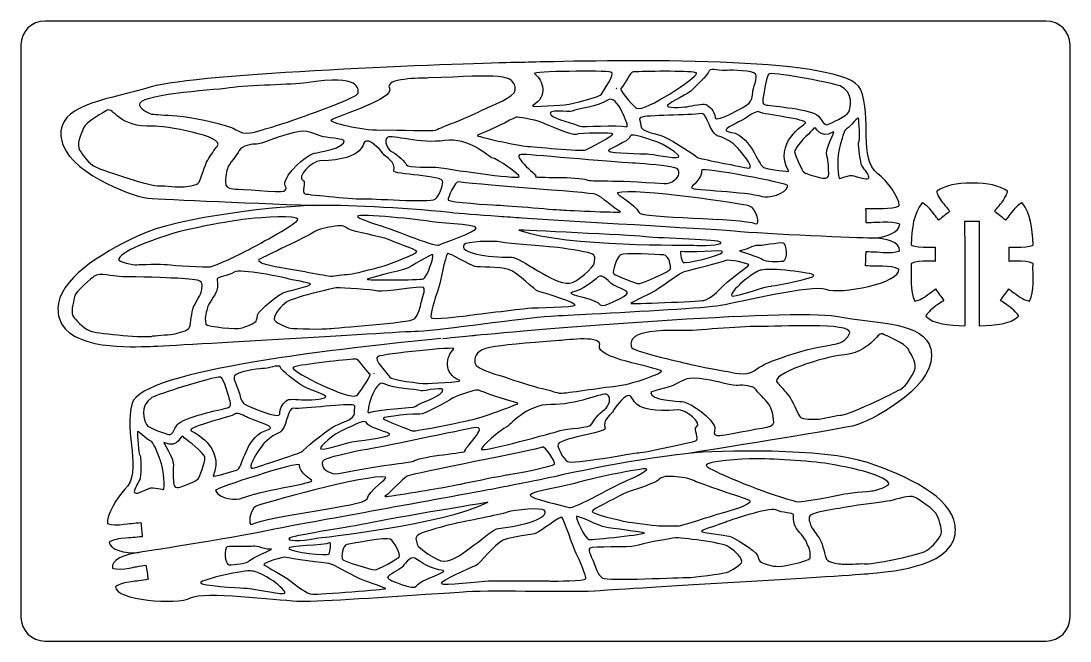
# Model space of a CAD drawing. Extents: x 139 to 359, y 134 to 404.
# Drawn here: x 138.6 to 358.6, y 133.9 to 263.9 of the extents above; entities that cross this region are included whole.
import ezdxf

# ---------------------------------------------------------------- set-up
doc = ezdxf.new("R2010")
doc.units = 0
doc.header["$MEASUREMENT"] = 0
doc.layers.add('DEFAULT', color=7, linetype='CONTINUOUS')

msp = doc.modelspace()

# ---------------------------------------------------------------- linework, layer by layer
at = {"layer": 'DEFAULT', "color": 1}
for points, knots in [([(358.6, 138.87), (358.6, 136.11), (356.36, 133.87), (353.6, 133.87), (283.6, 133.87), (213.6, 133.87), (143.6, 133.87), (140.84, 133.87), (138.6, 136.11), (138.6, 138.87), (138.6, 178.87), (138.6, 218.87), (138.6, 258.87), (138.6, 261.63), (140.84, 263.87), (143.6, 263.87), (213.6, 263.87), (283.6, 263.87), (353.6, 263.87), (356.36, 263.87), (358.6, 261.63), (358.6, 258.87), (358.6, 218.87), (358.6, 178.87), (358.6, 138.87)], [0, 0, 0, 0, 1, 1, 1, 596.276, 596.276, 596.276, 597.276, 597.276, 597.276, 937.434, 937.434, 937.434, 938.434, 938.434, 938.434, 1533.71, 1533.71, 1533.71, 1534.71, 1534.71, 1534.71, 1874.868, 1874.868, 1874.868, 1874.868]), ([(317.04, 218.33), (320.09, 218.4), (322.91, 219.72), (322.88, 221.25), (322.88, 221.31), (321.75, 221.73), (320.37, 221.7), (318.99, 221.67), (318.21, 221.61), (317.87, 221.6), (317.21, 221.59), (316.54, 221.57), (315.87, 221.56), (315.85, 222.55), (315.83, 223.55), (315.81, 224.55), (316.47, 224.57), (317.14, 224.58), (317.81, 224.59), (318.14, 224.6), (318.92, 224.57), (320.31, 224.6), (321.69, 224.63), (322.8, 225.1), (322.8, 225.16), (322.76, 226.92), (320.27, 230.32), (318.3, 231.86), (314.14, 235.1), (317.2, 243.48), (314.63, 249.61), (311.83, 256.29), (268.1, 255.73), (248.41, 255.3), (245.88, 255.24), (243.75, 255.19), (242.18, 255.15), (241.91, 255.15), (241.64, 255.14), (241.36, 255.14), (230.92, 254.94), (175.19, 252.88), (165.93, 250.05), (157.32, 247.42), (147.63, 246.67), (146.99, 240.84), (146.98, 240.5), (146.96, 239.78), (147.01, 239.4), (147.88, 232.24), (161.87, 227.22), (164.75, 226.8), (166.44, 226.56), (185.09, 225.76), (200.06, 225.2)], [0, 0, 0, 0, 1, 1, 1, 2, 2, 2, 3, 3, 3, 8.661336, 8.661336, 8.661336, 17.15133, 17.15133, 17.15133, 22.810667, 22.810667, 22.810667, 23.810667, 23.810667, 23.810667, 24.810667, 24.810667, 24.810667, 25.810667, 25.810667, 25.810667, 26.810667, 26.810667, 26.810667, 27.810667, 27.810667, 27.810667, 28.810667, 28.810667, 28.810667, 31.132164, 31.132164, 31.132164, 32.132164, 32.132164, 32.132164, 33.132164, 33.132164, 33.132164, 34.132164, 34.132164, 34.132164, 35.132164, 35.132164, 35.132164, 36.132164, 36.132164, 36.132164, 36.132164]), ([(245.87, 246.07), (249.21, 248.16), (248.15, 251.34), (246.31, 252.83), (245.63, 253.37), (261.04, 253.47), (262.29, 253.17), (263.54, 252.87), (260.46, 249.02), (260.36, 248.53), (260.26, 248.04), (253.78, 246.34), (253.08, 246.33), (252.39, 246.31), (245.29, 245.72), (245.87, 246.07)], [1, 1, 1, 1, 2, 2, 2, 3, 3, 3, 4, 4, 4, 5, 5, 5, 6, 6, 6, 6]), ([(264.37, 249.62), (264.38, 249.64), (264.39, 249.67), (264.41, 249.71), (265.48, 250.89), (266.3, 253.13), (267, 253.2), (267.61, 253.26), (277.1, 253.48), (279.66, 253.12), (280.05, 253.07), (280.28, 253), (280.28, 252.91), (280.29, 252.01), (269.61, 244.79), (267.71, 245.57), (267.26, 245.76), (264.56, 248.86), (264.38, 249.57), (264.38, 249.58), (264.37, 249.59), (264.37, 249.6), (264.37, 249.61), (264.37, 249.61), (264.37, 249.62)], [0.041012, 0.041012, 0.041012, 0.041012, 1.041012, 1.041012, 1.041012, 2.041012, 2.041012, 2.041012, 3.041012, 3.041012, 3.041012, 4.05121, 4.05121, 4.05121, 5.05121, 5.05121, 5.05121, 6.05121, 6.05121, 6.05121, 7.05121, 7.05121, 7.05121, 7.092222, 7.092222, 7.092222, 7.092222]), ([(282.94, 253.45), (283.13, 254.05), (285.56, 253.35), (286.67, 253.52), (287.69, 253.68), (292.12, 253.43), (292.66, 252.75), (293.13, 252.16), (292.08, 249.59), (292.06, 248.92), (292.04, 248.16), (291.73, 247), (291.31, 246.64), (290.37, 245.82), (284.34, 242.54), (284.19, 243.59), (283.98, 245.13), (283.09, 245.91), (282.26, 246.35), (281.7, 246.63), (279.39, 246.07), (278.28, 245.9), (277.26, 245.74), (273.64, 245.56), (274.21, 246.21), (274.78, 246.87), (278.85, 248.71), (279.46, 249.51), (279.96, 250.16), (282.61, 252.37), (282.94, 253.45)], [1, 1, 1, 1, 2, 2, 2, 3, 3, 3, 4, 4, 4, 5, 5, 5, 6, 6, 6, 7, 7, 7, 8, 8, 8, 9, 9, 9, 10, 10, 10, 11, 11, 11, 11]), ([(294.19, 247.54), (294.32, 248.09), (294.92, 252.69), (295.56, 252.8), (297.42, 253.12), (309.34, 250.73), (310.37, 250.25), (313.38, 248.85), (312.51, 245.68), (312.18, 244.81), (311.86, 243.93), (308.19, 242.34), (307.83, 242.15), (306.98, 241.71), (306.26, 243.81), (305.52, 244.23), (303.13, 245.56), (295.28, 246.14), (294.76, 246.26), (294.18, 246.39), (294.06, 247), (294.19, 247.54)], [1, 1, 1, 1, 2, 2, 2, 3, 3, 3, 4, 4, 4, 5, 5, 5, 6, 6, 6, 7, 7, 7, 8, 8, 8, 8]), ([(182.3, 249.84), (186.38, 250.42), (195.59, 250.5), (198.42, 250.93), (210.09, 252.7), (209.28, 249.62), (209.3, 248.76), (209.32, 247.9), (199.81, 244.57), (197.61, 243.77), (195.42, 242.97), (190.93, 241.48), (189.78, 241.23), (189.26, 241.12), (186.14, 239.68), (184.32, 240.74), (182.55, 241.75), (181.24, 242.02), (180.67, 242.19), (180.02, 242.4), (174.67, 243.7), (171.29, 243.96), (168.76, 244.16), (166.56, 244.31), (166.28, 244.32), (165.61, 244.36), (163.86, 245.14), (163.48, 246.21), (162.7, 248.46), (178.21, 249.27), (182.3, 249.84)], [1, 1, 1, 1, 2, 2, 2, 3, 3, 3, 4, 4, 4, 5, 5, 5, 6, 6, 6, 7, 7, 7, 8, 8, 8, 9, 9, 9, 10, 10, 10, 11, 11, 11, 11]), ([(215.86, 249.81), (214.85, 251.93), (222.34, 251.85), (224.13, 251.92), (239, 252.52), (242.18, 252.94), (242.26, 249.4), (242.3, 247.96), (236.92, 245.98), (235.92, 245.48), (234.91, 244.97), (230.47, 242.89), (229.28, 242.51), (228.08, 242.13), (226.31, 241.28), (225.5, 241), (224.68, 240.71), (218.13, 241.09), (213.97, 241.01), (209.82, 240.94), (203.14, 242.67), (203.62, 243.04), (205.08, 244.15), (217.03, 247.37), (215.86, 249.81)], [1, 1, 1, 1, 2, 2, 2, 3, 3, 3, 4, 4, 4, 5, 5, 5, 6, 6, 6, 7, 7, 7, 8, 8, 8, 9, 9, 9, 9]), ([(263.53, 249.73), (263.5, 249.7), (263.49, 249.67), (263.48, 249.64), (263.48, 249.69), (263.49, 249.72), (263.53, 249.73)], [1, 1, 1, 1, 2, 2, 2, 3, 3, 3, 3]), ([(265.68, 241.68), (263.65, 242.17), (256.23, 241.56), (255.79, 241.81), (254.58, 242.48), (250.65, 243.18), (249.79, 244.16), (248.57, 245.53), (253.64, 244.68), (254.18, 244.94), (255.38, 245.51), (259.64, 245.92), (261.72, 247.33), (263.58, 248.59), (266.28, 241.54), (265.68, 241.68)], [1, 1, 1, 1, 2, 2, 2, 3, 3, 3, 4, 4, 4, 5, 5, 5, 6, 6, 6, 6]), ([(151.67, 241.34), (152.14, 242.64), (156.15, 244.91), (156.68, 245.18), (157.94, 245.84), (159.14, 241.45), (166.27, 241.82), (168.29, 241.92), (181.76, 239.77), (179.73, 237.57), (179.27, 237.07), (178.38, 235.7), (177.76, 234.71), (177.13, 233.72), (176.36, 230.82), (175.95, 230.05), (175.53, 229.28), (173.16, 229.17), (172.45, 229.08), (171.73, 228.99), (168.78, 229.36), (167.63, 229.34), (166.14, 229.02), (155.87, 232.53), (154.34, 233.21), (152.81, 233.9), (151.64, 235.67), (150.9, 236.8), (150.16, 237.93), (151.19, 240.03), (151.67, 241.34)], [1, 1, 1, 1, 2, 2, 2, 3, 3, 3, 4, 4, 4, 5, 5, 5, 6, 6, 6, 7, 7, 7, 8, 8, 8, 9, 9, 9, 10, 10, 10, 11, 11, 11, 11]), ([(268.54, 243.63), (269.73, 244.21), (278.81, 244.02), (281.28, 244.5), (282.23, 244.69), (282.87, 241.6), (283.99, 240.32), (284.92, 239.24), (284.79, 240.32), (288.01, 238.11), (288.45, 237.82), (293.36, 232.49), (290.82, 233.06), (288.43, 233.6), (280.83, 234.98), (280.49, 235.26), (279.93, 235.71), (275.67, 238.62), (273.35, 239.67), (272.09, 240.24), (268.62, 240.59), (268.6, 241.89), (268.58, 242.87), (268, 243.38), (268.54, 243.63)], [1, 1, 1, 1, 2, 2, 2, 3, 3, 3, 4, 4, 4, 5, 5, 5, 6, 6, 6, 7, 7, 7, 8, 8, 8, 9, 9, 9, 9]), ([(293.46, 244.78), (294.14, 244.23), (303.74, 243.33), (303.1, 242.45), (302.87, 242.15), (296.3, 238.35), (299.61, 232.37), (299.75, 232.14), (295.54, 232.87), (294.58, 233.06), (293.19, 233.33), (292.35, 238.35), (288.64, 240.24), (288.05, 240.54), (286.25, 240.57), (286.47, 241.12), (286.69, 241.67), (289.82, 242.92), (290.97, 243.75), (291.41, 244.07), (292.94, 245.19), (293.46, 244.78)], [1, 1, 1, 1, 2, 2, 2, 3, 3, 3, 4, 4, 4, 5, 5, 5, 6, 6, 6, 7, 7, 7, 8, 8, 8, 8]), ([(242.74, 243.7), (243.52, 243.67), (247.37, 242.88), (248.01, 242.52), (248.68, 242.16), (254.32, 239.81), (255, 240.09), (255.67, 240.38), (262.75, 240.51), (262.73, 240.14), (262.7, 239.77), (257.65, 237.14), (257.03, 236.83), (256.4, 236.52), (245.29, 237.56), (244.87, 237.58), (242.89, 237.67), (233.92, 239.73), (234.32, 239.9), (241.9, 243.17), (241.96, 243.75), (242.74, 243.7)], [1, 1, 1, 1, 2, 2, 2, 3, 3, 3, 4, 4, 4, 5, 5, 5, 6, 6, 6, 7, 7, 7, 8, 8, 8, 8]), ([(307.6, 235.59), (307.93, 234.63), (307.98, 232.53), (308, 231.68), (308.02, 230.81), (306.99, 230.78), (305.99, 231.08), (304.92, 231.4), (302.91, 231.84), (302.6, 232.39), (302.08, 233.34), (300.61, 236.28), (300.86, 236.71), (302.26, 239.11), (304.31, 240.53), (304.86, 241.37), (305.36, 242.14), (305.91, 238.77), (309, 240.65), (309.44, 240.91), (307.16, 236.92), (307.6, 235.59)], [1, 1, 1, 1, 2, 2, 2, 3, 3, 3, 4, 4, 4, 5, 5, 5, 6, 6, 6, 7, 7, 7, 8, 8, 8, 8]), ([(314.27, 243.51), (314.3, 242.85), (314.7, 238.95), (314.27, 238.33), (314.18, 237.58), (314.61, 234.1), (314.97, 233.54), (316.17, 231.65), (318.18, 229.7), (313.29, 231.44), (312.31, 231.78), (310.28, 230.6), (310.16, 230.94), (309.73, 232.13), (309.92, 236.14), (310.12, 236.59), (310.19, 237.04), (310.31, 237.5), (310.42, 237.86), (310.73, 238.93), (311.17, 240.95), (311.73, 241.25), (312.68, 241.78), (314.25, 244.01), (314.27, 243.51)], [1, 1, 1, 1, 2, 2, 2, 3, 3, 3, 4, 4, 4, 5, 5, 5, 6.014142, 6.014142, 6.014142, 7.014142, 7.014142, 7.014142, 8.014142, 8.014142, 8.014142, 9.014142, 9.014142, 9.014142, 9.014142]), ([(193.69, 228.17), (193.16, 227.9), (184.11, 228.73), (183.54, 228.64), (182.97, 228.56), (181.61, 228.88), (181.55, 229.46), (181.36, 231.29), (181.75, 232.48), (181.99, 233.17), (182.22, 233.85), (183.84, 235.73), (184.37, 236.71), (184.9, 237.7), (187.08, 238.14), (188, 238.06), (188.76, 237.99), (192.43, 239.57), (194.61, 240.15), (198.81, 241.26), (198.61, 240.72), (201.58, 239.7), (202.38, 239.43), (206.34, 239.13), (206.4, 238.78), (206.67, 237.24), (200.89, 236.27), (200.13, 236.18), (199.39, 236.07), (195.37, 233.53), (194.04, 230.38), (193.58, 229.3), (194.86, 228.76), (193.69, 228.17)], [1, 1, 1, 1, 2, 2, 2, 3, 3, 3, 4, 4, 4, 5, 5, 5, 6, 6, 6, 7, 7, 7, 8, 8, 8, 9, 9, 9, 10, 10, 10, 11, 11, 11, 12, 12, 12, 12]), ([(243.1, 231.21), (242.63, 230.64), (227.55, 232.91), (226.21, 233.17), (224.86, 233.44), (219.7, 232.92), (219.42, 233.74), (219.25, 234.29), (217.7, 235.74), (216.42, 236.42), (215.41, 236.95), (214.61, 238.82), (215.51, 239.51), (216.28, 240.08), (222.39, 238.04), (227.49, 238.81), (232.52, 239.57), (236.85, 235.27), (237.34, 235.21), (238.37, 235.08), (243.38, 231.55), (243.1, 231.21)], [1, 1, 1, 1, 2, 2, 2, 3, 3, 3, 4, 4, 4, 5, 5, 5, 6, 6, 6, 7, 7, 7, 8, 8, 8, 8]), ([(271.77, 238.61), (272.77, 238.36), (277.29, 235.73), (276.48, 235.34), (275.67, 234.96), (270.91, 236), (269.9, 236.02), (269.15, 236.04), (262.32, 236.09), (261.79, 236.6), (261.4, 236.98), (266.09, 238.48), (266.42, 239.76), (266.61, 240.5), (270.67, 238.88), (271.77, 238.61)], [1, 1, 1, 1, 2, 2, 2, 3, 3, 3, 4, 4, 4, 5, 5, 5, 6, 6, 6, 6]), ([(225.43, 226.53), (224.45, 225.71), (211.62, 226.74), (210.4, 226.59), (209.19, 226.44), (199.09, 227.44), (198.21, 227.64), (197.31, 227.83), (198.46, 230.2), (197.79, 230.45), (196.11, 231.06), (199.76, 234.53), (201.29, 234.56), (211.48, 234.78), (209.75, 238.54), (211.04, 238.71), (212.33, 238.87), (214.44, 236.24), (214.67, 235.87), (214.89, 235.5), (217.32, 234.31), (216.78, 232.46), (216.54, 231.62), (227.29, 231.64), (227.08, 230.1), (226.96, 229.22), (226.41, 227.34), (225.43, 226.53)], [1, 1, 1, 1, 2, 2, 2, 3, 3, 3, 4, 4, 4, 5, 5, 5, 6, 6, 6, 7, 7, 7, 8, 8, 8, 9, 9, 9, 10, 10, 10, 10]), ([(267.43, 234.04), (269.55, 234), (274.16, 233.43), (275.46, 233.16), (276.77, 232.89), (276.58, 232.41), (276.56, 231.75), (276.54, 231.09), (275.05, 229.66), (273.47, 229.78), (262.49, 230.64), (258.22, 230.15), (257.26, 230.55), (255.43, 231.31), (246.24, 230.95), (246.53, 231.21), (247.06, 231.67), (240.43, 236.17), (244.09, 235.91), (245.89, 235.79), (265.31, 234.09), (267.43, 234.04)], [1, 1, 1, 1, 2, 2, 2, 3, 3, 3, 4, 4, 4, 5, 5, 5, 6, 6, 6, 7, 7, 7, 8, 8, 8, 8]), ([(294.02, 227.09), (290.71, 228.14), (279.55, 228.36), (279.2, 228.9), (279.03, 229.17), (281.68, 230.96), (281.32, 232.56), (281.15, 233.34), (299.57, 229.86), (299.44, 229.34), (298.94, 227.43), (295.28, 226.69), (294.02, 227.09)], [1, 1, 1, 1, 2, 2, 2, 3, 3, 3, 4, 4, 4, 5, 5, 5, 5]), ([(251.97, 224.25), (250.25, 224.32), (239.35, 225.31), (238.28, 225.29), (237.19, 225.26), (228.42, 225.91), (228.2, 226.33), (227.98, 226.75), (229.78, 230.4), (230.34, 230.18), (231.44, 229.72), (258.09, 227.96), (259.23, 227.5), (260.37, 227.04), (263.02, 224.54), (264.34, 223.88), (264.88, 223.6), (253.7, 224.18), (251.97, 224.25)], [1, 1, 1, 1, 2, 2, 2, 3, 3, 3, 4, 4, 4, 5, 5, 5, 6, 6, 6, 7, 7, 7, 7]), ([(292.67, 221.37), (289.62, 222.68), (268.7, 222.38), (268.14, 223.77), (267.46, 225.47), (263.14, 227.64), (263.73, 227.84), (267.19, 229.03), (290.69, 225.33), (291.4, 225.08), (292.89, 224.56), (293.7, 220.93), (292.67, 221.37)], [1, 1, 1, 1, 2, 2, 2, 3, 3, 3, 4, 4, 4, 5, 5, 5, 5]), ([(330.29, 216.48), (330.29, 216.48), (329.17, 216.43), (327.79, 216.43), (326.41, 216.43), (325.29, 216.87), (325.29, 216.93), (325.44, 220.59), (325.76, 223.34), (327.58, 225.74), (327.62, 225.77), (328.67, 225.18), (329.53, 224.1), (330.39, 223.01), (331.05, 222.11), (331.05, 222.11), (331.83, 222.73), (332.61, 223.35), (333.39, 223.97), (333.39, 223.97), (332.66, 224.82), (331.8, 225.9), (330.94, 226.98), (330.6, 228.13), (330.64, 228.17), (332.54, 229.44), (334.65, 229.89), (338.07, 229.89), (341.49, 229.89), (343.6, 229.44), (345.5, 228.17), (345.54, 228.14), (345.2, 226.98), (344.34, 225.9), (343.48, 224.82), (342.74, 223.97), (342.74, 223.97), (343.52, 223.35), (344.31, 222.73), (345.09, 222.11), (345.09, 222.11), (345.75, 223.01), (346.61, 224.1), (347.47, 225.18), (348.51, 225.77), (348.56, 225.74), (350.38, 223.34), (350.7, 220.59), (350.85, 216.93), (350.85, 216.88), (349.73, 216.43), (348.35, 216.43), (346.97, 216.43), (345.85, 216.48), (345.85, 216.48), (345.85, 215.48), (345.85, 214.48), (345.85, 213.48), (345.85, 213.48), (346.97, 213.53), (348.35, 213.53), (349.73, 213.53), (350.85, 213.08), (350.85, 213.03), (350.73, 210.12), (351.2, 207.32), (350.09, 205.15), (350.06, 205.11), (348.89, 205.39), (347.77, 206.2), (346.64, 207.01), (345.76, 207.7), (345.76, 207.7), (345.18, 206.89), (344.6, 206.08), (344.01, 205.27), (344.01, 205.27), (344.95, 204.65), (346.07, 203.84), (347.19, 203.04), (347.84, 202.03), (347.81, 201.98), (346.07, 200.22), (343.12, 200.2), (339.57, 199.94), (339.51, 199.94), (339.52, 215), (339.52, 216.39), (339.52, 217.77), (339.57, 218.55), (339.57, 218.89), (339.57, 219.89), (339.57, 220.89), (339.57, 221.89), (338.57, 221.89), (337.57, 221.89), (336.57, 221.89), (336.57, 220.89), (336.57, 219.89), (336.57, 218.89), (336.57, 218.55), (336.62, 217.77), (336.62, 216.39), (336.62, 215), (336.63, 199.94), (336.57, 199.94), (333.02, 200.2), (330.08, 200.22), (328.34, 201.98), (328.31, 202.02), (328.96, 203.03), (330.08, 203.84), (331.2, 204.65), (332.14, 205.27), (332.14, 205.27), (331.55, 206.08), (330.97, 206.89), (330.38, 207.7), (330.38, 207.7), (329.51, 207.01), (328.38, 206.2), (327.26, 205.39), (326.09, 205.1), (326.06, 205.15), (324.95, 207.32), (325.41, 210.12), (325.29, 213.03), (325.29, 213.08), (326.41, 213.53), (327.79, 213.53), (329.17, 213.53), (330.29, 213.48), (330.29, 213.48), (330.29, 214.48), (330.29, 215.48), (330.29, 216.48)], [8.5, 8.5, 8.5, 8.5, 9.5, 9.5, 9.5, 10.5, 10.5, 10.5, 11.5, 11.5, 11.5, 12.5, 12.5, 12.5, 13.5, 13.5, 13.5, 21.998852, 21.998852, 21.998852, 22.998852, 22.998852, 22.998852, 23.998852, 23.998852, 23.998852, 24.998852, 24.998852, 24.998852, 25.998852, 25.998852, 25.998852, 26.998852, 26.998852, 26.998852, 27.998852, 27.998852, 27.998852, 36.495356, 36.495356, 36.495356, 37.495356, 37.495356, 37.495356, 38.495356, 38.495356, 38.495356, 39.495356, 39.495356, 39.495356, 40.495356, 40.495356, 40.495356, 41.495356, 41.495356, 41.495356, 49.995356, 49.995356, 49.995356, 50.995356, 50.995356, 50.995356, 51.995356, 51.995356, 51.995356, 52.995356, 52.995356, 52.995356, 53.995356, 53.995356, 53.995356, 54.995356, 54.995356, 54.995356, 63.483583, 63.483583, 63.483583, 64.483583, 64.483583, 64.483583, 65.483583, 65.483583, 65.483583, 66.483583, 66.483583, 66.483583, 67.483583, 67.483583, 67.483583, 68.483583, 68.483583, 68.483583, 76.983583, 76.983583, 76.983583, 85.483583, 85.483583, 85.483583, 93.983583, 93.983583, 93.983583, 94.983583, 94.983583, 94.983583, 95.983583, 95.983583, 95.983583, 96.983583, 96.983583, 96.983583, 97.983583, 97.983583, 97.983583, 98.983583, 98.983583, 98.983583, 107.478242, 107.478242, 107.478242, 108.478242, 108.478242, 108.478242, 109.478242, 109.478242, 109.478242, 110.478242, 110.478242, 110.478242, 111.478242, 111.478242, 111.478242, 112.478242, 112.478242, 112.478242, 120.978242, 120.978242, 120.978242, 120.978242]), ([(315.83, 215.53), (315.79, 214.53), (315.75, 213.53), (315.72, 212.53), (316.39, 212.51), (317.05, 212.49), (317.72, 212.47), (318.06, 212.45), (318.84, 212.47), (320.22, 212.42), (321.6, 212.38), (322.7, 211.89), (322.7, 211.83), (323.13, 208.97), (310.39, 206.47), (307.36, 207.61), (304.39, 208.74), (289.77, 205.05), (285.29, 204.27), (282.03, 203.71), (268.2, 202.98), (258.37, 202.46), (254.66, 202.27), (251.52, 202.11), (249.74, 202), (243.25, 201.6), (227.41, 199.1), (221.86, 198.87), (216.32, 198.64), (168.27, 195.66), (165.36, 195.64), (162.45, 195.61), (148.53, 194.66), (146.59, 201.61), (146.44, 202.15), (146.36, 203.02), (146.34, 203.54), (146.46, 209.68), (155.12, 214.99), (163.04, 218.79), (171.79, 222.98), (194, 225.13), (200.06, 225.2), (206.11, 225.28), (218.19, 224.82), (228.58, 223.7), (230.76, 223.47), (234.37, 223.19), (238.77, 222.88), (240.33, 222.77), (242, 222.66), (243.74, 222.55), (260.28, 221.47), (283.55, 220.21), (289.5, 219.69), (297.88, 218.96), (317.04, 218.33), (317.04, 218.33), (320, 218.4), (323.03, 217.45), (322.84, 215.74), (322.84, 215.68), (321.71, 215.27), (320.32, 215.33), (318.94, 215.37), (318.17, 215.45), (317.83, 215.46), (317.16, 215.48), (316.49, 215.51), (315.83, 215.53)], [5.689767, 5.689767, 5.689767, 5.689767, 14.190991, 14.190991, 14.190991, 19.859416, 19.859416, 19.859416, 20.859416, 20.859416, 20.859416, 21.859416, 21.859416, 21.859416, 22.859416, 22.859416, 22.859416, 23.859416, 23.859416, 23.859416, 24.859416, 24.859416, 24.859416, 25.859416, 25.859416, 25.859416, 26.859416, 26.859416, 26.859416, 27.859416, 27.859416, 27.859416, 28.859416, 28.859416, 28.859416, 29.859416, 29.859416, 29.859416, 30.859416, 30.859416, 30.859416, 31.859416, 31.859416, 31.859416, 32.859416, 32.859416, 32.859416, 33.859416, 33.859416, 33.859416, 34.859416, 34.859416, 34.859416, 35.859416, 35.859416, 35.859416, 36.859416, 36.859416, 36.859416, 37.859416, 37.859416, 37.859416, 38.859416, 38.859416, 38.859416, 39.859416, 39.859416, 39.859416, 45.549182, 45.549182, 45.549182, 45.549182]), ([(159.1, 213.97), (160.1, 216), (167.42, 218.39), (171.17, 219.51), (174.92, 220.62), (183.65, 222.08), (186.35, 222.4), (189.05, 222.71), (196.55, 223.12), (196.69, 222.32), (196.83, 221.51), (188.37, 217.03), (186.42, 215.97), (184.48, 214.91), (179.34, 212.51), (178.34, 212.36), (177.34, 212.2), (170.39, 212.62), (169.27, 212.79), (168.15, 212.96), (163.51, 212.83), (162.87, 212.77), (162.25, 212.71), (158.79, 213.34), (159.1, 213.97)], [1, 1, 1, 1, 2, 2, 2, 3, 3, 3, 4, 4, 4, 5, 5, 5, 6, 6, 6, 7, 7, 7, 8, 8, 8, 9, 9, 9, 9]), ([(209.14, 222.97), (209.63, 223.48), (222.77, 222.22), (224.02, 221.87), (225.28, 221.51), (233.88, 221.29), (234.07, 220.5), (234.26, 219.7), (226.93, 217.32), (226.23, 216.89), (225.52, 216.45), (214.86, 220.8), (213.9, 220.99), (212.93, 221.19), (208.85, 222.67), (209.14, 222.97)], [1, 1, 1, 1, 2, 2, 2, 3, 3, 3, 4, 4, 4, 5, 5, 5, 6, 6, 6, 6]), ([(204.42, 220.84), (206.1, 221.13), (206.52, 220.72), (207.36, 220.2), (208.21, 219.68), (214.53, 218.61), (215.48, 218.12), (216.43, 217.63), (221.41, 216.03), (221.6, 215.54), (221.78, 215.06), (215.8, 212.88), (214.78, 212.56), (213.76, 212.25), (209.23, 211.05), (208.05, 210.88), (206.86, 210.71), (204.82, 210.53), (204.01, 210.38), (203.21, 210.25), (197.12, 211.62), (193.22, 212.18), (189.31, 212.75), (187.97, 213.58), (188.49, 213.85), (190.03, 214.68), (198.12, 218.43), (199.66, 219.39), (201.2, 220.35), (202.74, 220.55), (204.42, 220.84)], [1, 1, 1, 1, 2, 2, 2, 3, 3, 3, 4, 4, 4, 5, 5, 5, 6, 6, 6, 7, 7, 7, 8, 8, 8, 9, 9, 9, 10, 10, 10, 11, 11, 11, 11]), ([(269.02, 218.66), (271.15, 218.34), (283.72, 218.11), (285.12, 217.59), (286.54, 217.06), (282.52, 216.64), (280.34, 216.83), (278.17, 217), (253.49, 216.39), (243.04, 220.04), (243.04, 220.04), (266.89, 218.97), (269.02, 218.66)], [1, 1, 1, 1, 2, 2, 2, 3, 3, 3, 4, 4, 4, 5, 5, 5, 5]), ([(239.29, 217.49), (240.97, 217.11), (248.33, 216.67), (250.35, 216.46), (252.35, 216.26), (256.89, 215.56), (258.1, 215.14), (259.31, 214.73), (258.89, 213.88), (258.82, 213.1), (258.75, 212.31), (255.15, 209), (253.63, 208.87), (250.12, 208.57), (243.45, 214.37), (241.5, 214.33), (236.19, 214.22), (230.43, 215.32), (231.51, 216.98), (231.91, 217.6), (237.62, 217.88), (239.29, 217.49)], [1, 1, 1, 1, 2, 2, 2, 3, 3, 3, 4, 4, 4, 5, 5, 5, 6, 6, 6, 7, 7, 7, 8, 8, 8, 8]), ([(285.7, 215.38), (285.25, 214.65), (277.78, 212.85), (277.45, 213.26), (277.11, 213.67), (276.61, 215.77), (277.05, 215.56), (278.06, 215.11), (286.14, 216.11), (285.7, 215.38)], [1, 1, 1, 1, 2, 2, 2, 3, 3, 3, 4, 4, 4, 4]), ([(289.31, 215.71), (290.25, 215.63), (292.31, 216.93), (293.01, 216.78), (293.71, 216.63), (297.61, 217.49), (298.42, 217.32), (299.23, 217.14), (299.46, 213.76), (298.5, 213.55), (297.55, 213.34), (294.53, 213.42), (294.14, 213.87), (293.75, 214.33), (288.83, 215.74), (289.31, 215.71)], [1, 1, 1, 1, 2, 2, 2, 3, 3, 3, 4, 4, 4, 5, 5, 5, 6, 6, 6, 6]), ([(222.98, 209.8), (222.19, 209.55), (210.7, 209.47), (211.22, 209.72), (211.64, 209.92), (218.04, 211.56), (219.23, 211.9), (220.42, 212.24), (224.72, 215.17), (224.98, 214.85), (225.24, 214.54), (223.77, 210.04), (222.98, 209.8)], [1, 1, 1, 1, 2, 2, 2, 3, 3, 3, 4, 4, 4, 5, 5, 5, 5]), ([(254.82, 204.28), (254.49, 203.8), (246.5, 203.83), (244.87, 203.65), (243.24, 203.47), (232.97, 202.26), (231.96, 202.08), (230.95, 201.9), (224.89, 201.27), (224.62, 201.64), (224.34, 202.01), (225.42, 205.98), (225.93, 207.16), (226.44, 208.34), (227.58, 214.69), (228.06, 215.11), (228.33, 215.36), (232.84, 212.69), (233.75, 212.42), (234.66, 212.17), (238.92, 212.36), (240.82, 211.77), (242.98, 211.11), (246.09, 207.42), (247.23, 207.15), (248.37, 206.88), (255.15, 204.75), (254.82, 204.28)], [1, 1, 1, 1, 2, 2, 2, 3, 3, 3, 4, 4, 4, 5, 5, 5, 6, 6, 6, 7, 7, 7, 8, 8, 8, 9, 9, 9, 10, 10, 10, 10]), ([(264.3, 214.85), (265, 215.29), (272.17, 214.92), (273.38, 214.82), (274.6, 214.72), (274.85, 212.37), (274.82, 211.9), (274.8, 211.43), (268.96, 208.91), (268.3, 208.8), (267.65, 208.69), (263.43, 210.5), (262.92, 210.88), (262.41, 211.26), (263.67, 214.47), (264.3, 214.85)], [1, 1, 1, 1, 2, 2, 2, 3, 3, 3, 4, 4, 4, 5, 5, 5, 6, 6, 6, 6]), ([(291.23, 212.74), (291.22, 212.41), (286.48, 209.24), (285.42, 207.94), (285.04, 207.48), (283.09, 205.51), (281.83, 205.3), (280.57, 205.08), (266.28, 204.48), (266.47, 204.66), (266.83, 204.98), (271, 206.91), (271.76, 207.39), (273.65, 208.59), (276.97, 211.15), (277.69, 211.29), (278.4, 211.43), (285.78, 213.35), (286.41, 213.64), (287.04, 213.93), (291.24, 213.05), (291.23, 212.74)], [1, 1, 1, 1, 2, 2, 2, 3, 3, 3, 4, 4, 4, 5, 5, 5, 6, 6, 6, 7, 7, 7, 8, 8, 8, 8]), ([(188.23, 202.22), (187.97, 201.14), (188.13, 201.04), (187.66, 200.73), (187.19, 200.42), (185.18, 199.45), (184.63, 199.49), (184.27, 199.14), (177.52, 199.76), (177.38, 200.31), (176.95, 201.99), (177.59, 203.11), (177.71, 203.79), (177.84, 204.47), (179.31, 206.35), (179.67, 207.34), (180.02, 208.33), (179.7, 209.46), (179.74, 209.81), (179.79, 210.17), (182.05, 210.45), (183.31, 211.23), (184.57, 212.01), (193.65, 210.11), (194.42, 209.86), (195.19, 209.6), (199.21, 209), (199.32, 208.68), (199.43, 208.36), (194.39, 207.18), (193.7, 206.98), (193.01, 206.78), (188.49, 203.3), (188.23, 202.22)], [1, 1, 1, 1, 2, 2, 2, 3, 3, 3, 4, 4, 4, 5, 5, 5, 6, 6, 6, 7, 7, 7, 8, 8, 8, 9, 9, 9, 10, 10, 10, 11, 11, 11, 12, 12, 12, 12]), ([(304.89, 210.52), (304.99, 209.94), (297.17, 208.47), (296.04, 208.31), (296, 208.3), (295.97, 208.3), (295.94, 208.3), (294.8, 208.26), (289.2, 206.25), (287.95, 206.19), (286.72, 206.13), (288.96, 208.25), (289.34, 208.67), (290.12, 209.54), (293.46, 211.87), (293.87, 211.64), (295.33, 212.17), (304.78, 211.13), (304.89, 210.52)], [1, 1, 1, 1, 2, 2, 2, 3.009055, 3.009055, 3.009055, 4.009055, 4.009055, 4.009055, 5.009055, 5.009055, 5.009055, 6.009055, 6.009055, 6.009055, 7.009055, 7.009055, 7.009055, 7.009055]), ([(149.82, 206.02), (150.08, 207.31), (153.53, 210.01), (153.98, 210.35), (155.07, 211.15), (158, 210.35), (159.18, 210.28), (160.37, 210.21), (168.11, 210.2), (170.02, 209.97), (171.96, 209.96), (174.29, 209.74), (175.64, 209.5), (177.01, 209.24), (176.54, 207.91), (176.45, 207.28), (176.35, 206.64), (175.26, 204.93), (174.81, 203.91), (174.36, 202.89), (174.23, 200.45), (173.96, 199.68), (173.67, 198.9), (171.47, 198.46), (170.81, 198.27), (170.15, 198.08), (167.32, 198.01), (166.25, 197.83), (164.88, 197.31), (155.03, 198.35), (153.48, 198.77), (151.95, 199.2), (150.61, 200.69), (149.75, 201.65), (148.89, 202.61), (149.56, 204.74), (149.82, 206.02)], [1, 1, 1, 1, 2, 2, 2, 3, 3, 3, 4, 4, 4, 5, 5, 5, 6, 6, 6, 7, 7, 7, 8, 8, 8, 9, 9, 9, 10, 10, 10, 11, 11, 11, 12, 12, 12, 13, 13, 13, 13]), ([(260.08, 204.36), (259.69, 205.48), (252.76, 206.62), (254.06, 206.94), (256.6, 207.56), (258.5, 209.24), (259.66, 210.25), (260.49, 210.97), (262.26, 208.91), (262.58, 208.66), (263.04, 208.31), (265.73, 207.41), (265.82, 206.88), (265.92, 206.34), (260.37, 203.52), (260.08, 204.36)], [1, 1, 1, 1, 2, 2, 2, 3, 3, 3, 4, 4, 4, 5, 5, 5, 6, 6, 6, 6]), ([(222.53, 204.88), (222.33, 204.06), (222.02, 202.22), (221.12, 201.41), (220.23, 200.59), (204.45, 199.58), (203.31, 199.38), (202.16, 199.19), (195.97, 199.32), (195.11, 199.47), (194.25, 199.62), (191.69, 200.77), (191.69, 201.32), (191.69, 202.7), (193.32, 204.09), (194.25, 204.91), (195.19, 205.72), (203.97, 207.91), (204.96, 207.94), (205.94, 207.97), (212.21, 207.54), (213.44, 207.26), (214.66, 207), (222.49, 208.32), (223, 207.97), (223.52, 207.6), (222.73, 205.7), (222.53, 204.88)], [1, 1, 1, 1, 2, 2, 2, 3, 3, 3, 4, 4, 4, 5, 5, 5, 6, 6, 6, 7, 7, 7, 8, 8, 8, 9, 9, 9, 10, 10, 10, 10]), ([(226.98, 197.31), (229.5, 197.56), (231.62, 197.77), (233.18, 197.92), (233.46, 197.95), (233.73, 197.97), (234, 198), (244.39, 199.05), (299.96, 203.67), (309.5, 201.97), (318.36, 200.39), (328.07, 200.8), (329.4, 195.09), (329.46, 194.75), (329.56, 194.05), (329.56, 193.66), (329.55, 186.45), (316.26, 179.79), (313.45, 179.04), (311.8, 178.59), (293.38, 175.57), (278.59, 173.22)], [0, 0, 0, 0, 1, 1, 1, 3.321225, 3.321225, 3.321225, 4.321225, 4.321225, 4.321225, 5.321225, 5.321225, 5.321225, 6.321225, 6.321225, 6.321225, 7.321225, 7.321225, 7.321225, 8.321225, 8.321225, 8.321225, 8.321225]), ([(312.39, 198.46), (312.15, 197.34), (310.49, 196.36), (309.84, 196.25), (309.57, 196.2), (307.39, 195.78), (304.9, 195.28), (301.58, 194.62), (296.42, 192.69), (295.8, 192.41), (295.26, 192.17), (294, 191.75), (292.35, 190.52), (290.67, 189.26), (287.41, 190.32), (286.88, 190.37), (285.71, 190.48), (281.06, 191.42), (278.8, 191.95), (276.52, 192.48), (266.68, 194.64), (266.6, 195.5), (266.51, 196.36), (265.34, 199.32), (277.13, 198.96), (280, 198.87), (289.16, 199.89), (293.27, 199.81), (297.4, 199.73), (312.9, 200.78), (312.39, 198.46)], [1, 1, 1, 1, 2, 2, 2, 3, 3, 3, 4, 4, 4, 5, 5, 5, 6, 6, 6, 7, 7, 7, 8, 8, 8, 9, 9, 9, 10, 10, 10, 11, 11, 11, 11]), ([(326.01, 190.62), (325.4, 189.4), (324.46, 187.51), (323.02, 186.64), (321.58, 185.78), (311.81, 181.07), (310.29, 181.2), (309.14, 181.09), (306.26, 180.37), (305.54, 180.38), (304.81, 180.38), (302.46, 180.21), (301.95, 180.92), (301.44, 181.63), (300.34, 184.42), (299.59, 185.32), (298.86, 186.23), (297.81, 187.49), (297.29, 187.93), (295.01, 189.88), (308.13, 193.62), (310.14, 193.76), (317.27, 194.24), (317.94, 198.75), (319.27, 198.25), (319.82, 198.03), (324.08, 196.27), (324.7, 195.03), (325.34, 193.79), (326.61, 191.83), (326.01, 190.62)], [1, 1, 1, 1, 2, 2, 2, 3, 3, 3, 4, 4, 4, 5, 5, 5, 6, 6, 6, 7, 7, 7, 8, 8, 8, 9, 9, 9, 10, 10, 10, 11, 11, 11, 11]), ([(226.63, 197.28), (207.04, 195.35), (163.9, 190.72), (161.92, 183.75), (160.11, 177.35), (164.14, 169.41), (160.4, 165.69), (158.63, 163.92), (156.56, 160.25), (156.74, 158.49), (156.74, 158.44), (157.9, 158.11), (159.28, 158.24), (160.65, 158.38), (161.42, 158.5), (161.76, 158.53), (162.42, 158.6), (163.08, 158.66), (163.75, 158.73), (163.84, 157.73), (163.94, 156.74), (164.04, 155.75), (163.38, 155.68), (162.72, 155.62), (162.05, 155.55), (161.72, 155.52), (160.94, 155.49), (159.56, 155.36), (158.18, 155.22), (157.11, 154.66), (157.12, 154.61), (157.27, 153.08), (160.23, 152.11), (163.27, 152.41)], [0, 0, 0, 0, 1, 1, 1, 2, 2, 2, 3, 3, 3, 4, 4, 4, 5, 5, 5, 10.660275, 10.660275, 10.660275, 19.150141, 19.150141, 19.150141, 24.810416, 24.810416, 24.810416, 25.810416, 25.810416, 25.810416, 26.810416, 26.810416, 26.810416, 27.810416, 27.810416, 27.810416, 27.810416]), ([(272.92, 190.5), (273.44, 190.19), (267.01, 187.68), (262.88, 187.25), (258.75, 186.84), (252.29, 185.67), (251.45, 185.86), (250.6, 186.04), (248.75, 186.68), (247.51, 186.91), (246.28, 187.14), (241.62, 188.68), (240.56, 189.06), (239.51, 189.44), (233.93, 190.77), (233.79, 192.2), (233.45, 195.72), (236.66, 195.68), (251.49, 196.87), (253.28, 197.01), (260.71, 197.99), (259.95, 195.76), (259.09, 193.2), (271.34, 191.43), (272.92, 190.5)], [1, 1, 1, 1, 2, 2, 2, 3, 3, 3, 4, 4, 4, 5, 5, 5, 6, 6, 6, 7, 7, 7, 8, 8, 8, 9, 9, 9, 9]), ([(223.42, 187.85), (222.72, 187.78), (216.08, 188.7), (215.93, 189.17), (215.78, 189.64), (212.26, 193.1), (213.46, 193.55), (214.66, 193.99), (229.97, 195.74), (229.36, 195.11), (227.72, 193.42), (227.05, 190.13), (230.61, 188.46), (231.22, 188.18), (224.11, 187.92), (223.42, 187.85)], [1, 1, 1, 1, 2, 2, 2, 3, 3, 3, 4, 4, 4, 5, 5, 5, 6, 6, 6, 6]), ([(196.85, 187.85), (197.55, 187.13), (201.81, 185.79), (202.46, 185.21), (203.1, 184.63), (199.48, 184.38), (198.45, 184.41), (197.33, 184.45), (194.97, 184.73), (194.44, 184.38), (193.68, 183.85), (192.89, 182.97), (192.86, 181.41), (192.84, 180.35), (186.46, 182.89), (185.43, 183.59), (184.97, 183.9), (184.52, 185.01), (184.41, 185.77), (184.31, 186.42), (182.96, 188.85), (183.36, 189.5), (183.81, 190.24), (188.18, 191.02), (189.21, 190.98), (190.33, 190.94), (192.66, 191.92), (192.92, 191.35), (193.38, 190.31), (196.27, 188.44), (196.85, 187.85)], [1, 1, 1, 1, 2, 2, 2, 3, 3, 3, 4, 4, 4, 5, 5, 5, 6, 6, 6, 7, 7, 7, 8, 8, 8, 9, 9, 9, 10, 10, 10, 11, 11, 11, 11]), ([(211.82, 189.75), (211.82, 189.74), (211.81, 189.73), (211.82, 189.72), (211.72, 188.99), (209.42, 185.59), (208.99, 185.35), (207.19, 184.35), (195.72, 190.24), (195.63, 191.14), (195.62, 191.22), (195.84, 191.32), (196.22, 191.42), (198.72, 192.08), (208.17, 193), (208.78, 193.01), (209.48, 193.02), (210.56, 190.9), (211.76, 189.85), (211.8, 189.82), (211.81, 189.79), (211.81, 189.77), (211.82, 189.76), (211.82, 189.76), (211.82, 189.75)], [0.041049, 0.041049, 0.041049, 0.041049, 1.041049, 1.041049, 1.041049, 2.041049, 2.041049, 2.041049, 3.050049, 3.050049, 3.050049, 4.050049, 4.050049, 4.050049, 5.050049, 5.050049, 5.050049, 6.050049, 6.050049, 6.050049, 7.050049, 7.050049, 7.050049, 7.091098, 7.091098, 7.091098, 7.091098]), ([(182.05, 182.8), (181.55, 182.62), (173.82, 181.11), (171.61, 179.49), (170.92, 178.99), (170.46, 176.82), (169.56, 177.16), (169.18, 177.3), (165.35, 178.45), (164.92, 179.27), (164.49, 180.1), (163.25, 183.15), (166.07, 184.9), (167.04, 185.5), (178.59, 189.29), (180.47, 189.2), (181.12, 189.17), (182.27, 184.67), (182.46, 184.14), (182.65, 183.62), (182.61, 183), (182.05, 182.8)], [1, 1, 1, 1, 2, 2, 2, 3, 3, 3, 4, 4, 4, 5, 5, 5, 6, 6, 6, 7, 7, 7, 8, 8, 8, 8]), ([(212.7, 189.9), (212.69, 189.92), (212.67, 189.95), (212.64, 189.98), (212.68, 189.98), (212.69, 189.95), (212.7, 189.9)], [1, 1, 1, 1, 2, 2, 2, 3, 3, 3, 3]), ([(283.94, 179.08), (282.25, 182.05), (277.95, 184.1), (277.2, 184.11), (276.44, 184.11), (270.58, 184.38), (270.67, 185.94), (270.69, 186.3), (274.58, 187.07), (275.35, 187.44), (278.17, 188.8), (277.91, 189.31), (282.21, 188.72), (284.44, 188.4), (288.27, 187.27), (289.03, 187.43), (289.92, 187.62), (292.14, 187.44), (292.79, 186.53), (293.43, 185.61), (295.26, 183.94), (295.58, 183.29), (295.9, 182.64), (296.42, 181.5), (296.46, 179.67), (296.46, 179.08), (295.15, 178.6), (294.58, 178.61), (294, 178.63), (285.11, 176.72), (284.56, 176.93), (283.32, 177.38), (284.53, 178.07), (283.94, 179.08)], [1, 1, 1, 1, 2, 2, 2, 3, 3, 3, 4, 4, 4, 5, 5, 5, 6, 6, 6, 7, 7, 7, 8, 8, 8, 9, 9, 9, 10, 10, 10, 11, 11, 11, 12, 12, 12, 12]), ([(214.73, 187.81), (216.96, 186.67), (221.24, 186.77), (222.5, 186.34), (223.06, 186.15), (227.99, 187.6), (226.94, 186.09), (226.21, 185.02), (222.39, 183.85), (221.27, 183.04), (220.86, 182.74), (213.42, 182.46), (211.47, 181.73), (210.89, 181.52), (212.73, 188.84), (214.73, 187.81)], [1, 1, 1, 1, 2, 2, 2, 3, 3, 3, 4, 4, 4, 5, 5, 5, 6, 6, 6, 6]), ([(242.81, 183.72), (243.23, 183.59), (234.58, 180.48), (232.62, 180.15), (232.21, 180.08), (221.29, 177.72), (220.64, 177.95), (219.98, 178.19), (214.66, 180.19), (214.58, 180.55), (214.52, 180.92), (221.56, 181.64), (222.26, 181.43), (222.97, 181.23), (228.29, 184.24), (228.91, 184.68), (229.51, 185.11), (233.23, 186.35), (234, 186.48), (234.77, 186.62), (234.9, 186.06), (242.81, 183.72)], [1, 1, 1, 1, 2, 2, 2, 3, 3, 3, 4, 4, 4, 5, 5, 5, 6, 6, 6, 7, 7, 7, 8, 8, 8, 8]), ([(240.38, 178.69), (240.86, 178.81), (244.64, 183.6), (249.73, 183.45), (254.88, 183.3), (260.7, 186.05), (261.53, 185.57), (262.52, 185), (261.94, 183.05), (261, 182.4), (259.81, 181.57), (258.45, 179.94), (258.34, 179.38), (258.17, 178.53), (252.98, 178.43), (251.67, 178.01), (250.37, 177.58), (235.68, 173.53), (235.14, 174.04), (234.82, 174.34), (239.37, 178.45), (240.38, 178.69)], [1, 1, 1, 1, 2, 2, 2, 3, 3, 3, 4, 4, 4, 5, 5, 5, 6, 6, 6, 7, 7, 7, 8, 8, 8, 8]), ([(251.17, 174.85), (250.78, 176.35), (261.46, 177.62), (261.11, 178.43), (260.36, 180.2), (262.63, 181.67), (262.81, 182.06), (262.99, 182.46), (264.77, 185.33), (266.07, 185.32), (267.37, 185.3), (266.11, 181.37), (276.25, 182.37), (277.76, 182.52), (281.81, 179.51), (280.21, 178.7), (279.57, 178.38), (281, 176.16), (280.13, 175.86), (279.28, 175.56), (269.37, 173.35), (268.16, 173.36), (266.93, 173.36), (254.31, 170.81), (253.24, 171.5), (252.17, 172.19), (251.4, 173.99), (251.17, 174.85)], [1, 1, 1, 1, 2, 2, 2, 3, 3, 3, 4, 4, 4, 5, 5, 5, 6, 6, 6, 7, 7, 7, 8, 8, 8, 9, 9, 9, 10, 10, 10, 10]), ([(208.54, 181.59), (208.68, 180.3), (205.28, 179.53), (204.09, 178.81), (201.91, 177.49), (198.04, 174.1), (197.53, 173.58), (197.22, 173.27), (189.85, 170.99), (187.54, 170.17), (185.09, 169.3), (189.32, 175.18), (189.72, 175.52), (192.66, 178.1), (192.65, 177.01), (193.46, 178.19), (194.41, 179.6), (194.68, 182.74), (195.64, 182.66), (198.15, 182.48), (207.15, 183.76), (208.4, 183.33), (208.96, 183.14), (208.44, 182.57), (208.54, 181.59)], [1, 1, 1, 1, 2, 2, 2, 3, 3, 3, 4, 4, 4, 5, 5, 5, 6, 6, 6, 7, 7, 7, 8, 8, 8, 9, 9, 9, 9]), ([(186.11, 180.76), (187.36, 180.07), (190.61, 179.21), (190.89, 178.69), (191.18, 178.17), (189.39, 177.92), (188.85, 177.55), (185.39, 175.24), (185.15, 170.15), (183.8, 169.71), (182.88, 169.41), (178.79, 168.19), (178.89, 168.43), (181.46, 174.77), (174.48, 177.75), (174.22, 178.02), (173.48, 178.82), (182.9, 180.86), (183.52, 181.48), (183.98, 181.95), (185.63, 181.02), (186.11, 180.76)], [1, 1, 1, 1, 2, 2, 2, 3, 3, 3, 4, 4, 4, 5, 5, 5, 6, 6, 6, 7, 7, 7, 8, 8, 8, 8]), ([(210.96, 179.74), (211.44, 178.51), (216.28, 177.58), (215.93, 177.15), (215.47, 176.58), (208.7, 175.71), (207.95, 175.61), (206.95, 175.47), (202.35, 173.86), (201.5, 174.15), (200.65, 174.43), (204.82, 177.58), (205.79, 177.95), (206.85, 178.35), (210.68, 180.45), (210.96, 179.74)], [1, 1, 1, 1, 2, 2, 2, 3, 3, 3, 4, 4, 4, 5, 5, 5, 6, 6, 6, 6]), ([(165.8, 175.8), (166.39, 175.56), (167.07, 173.62), (167.51, 172.59), (167.66, 172.25), (167.84, 171.8), (167.96, 171.36), (168.21, 170.94), (168.88, 166.98), (168.59, 165.75), (168.51, 165.39), (166.36, 166.32), (165.42, 165.87), (160.78, 163.56), (162.53, 165.74), (163.5, 167.75), (163.79, 168.35), (163.81, 171.86), (163.63, 172.59), (163.13, 173.16), (163.05, 177.07), (163.01, 177.74), (162.97, 178.23), (164.79, 176.2), (165.8, 175.8)], [1, 1, 1, 1, 2, 2, 2, 3.013038, 3.013038, 3.013038, 4.013038, 4.013038, 4.013038, 5.013038, 5.013038, 5.013038, 6.013038, 6.013038, 6.013038, 7.013038, 7.013038, 7.013038, 8.013038, 8.013038, 8.013038, 9.013038, 9.013038, 9.013038, 9.013038]), ([(233.59, 178.59), (237.19, 179.28), (231.15, 174.02), (231.73, 173.62), (232.05, 173.41), (222.88, 172.66), (221.16, 171.69), (220.25, 171.18), (215.95, 171.15), (205.16, 168.98), (203.6, 168.67), (201.95, 169.92), (201.85, 170.57), (201.75, 171.22), (201.51, 171.68), (202.77, 172.1), (204.04, 172.53), (208.54, 173.64), (210.64, 173.94), (212.74, 174.24), (231.82, 178.25), (233.59, 178.59)], [1, 1, 1, 1, 2, 2, 2, 3, 3, 3, 4, 4, 4, 5, 5, 5, 6, 6, 6, 7, 7, 7, 8, 8, 8, 8]), ([(168.58, 175.52), (171.88, 174.03), (172.02, 177.44), (172.61, 176.74), (173.25, 175.96), (175.46, 174.8), (177.13, 172.59), (177.43, 172.19), (176.33, 169.1), (175.92, 168.09), (175.68, 167.51), (173.74, 166.83), (172.71, 166.38), (171.76, 165.97), (170.73, 165.87), (170.65, 166.74), (170.56, 167.58), (170.37, 169.68), (170.57, 170.67), (170.85, 172.05), (168.12, 175.73), (168.58, 175.52)], [1, 1, 1, 1, 2, 2, 2, 3, 3, 3, 4, 4, 4, 5, 5, 5, 6, 6, 6, 7, 7, 7, 8, 8, 8, 8]), ([(235.19, 165.3), (236.91, 165.62), (238.89, 165.99), (240.44, 166.29), (244.77, 167.12), (248.31, 167.83), (250.46, 168.32), (260.64, 170.67), (272.57, 172.57), (278.59, 173.22), (284.61, 173.87), (306.92, 174.39), (316.1, 171.28), (324.42, 168.46), (333.66, 164.22), (334.51, 158.14), (334.55, 157.62), (334.58, 156.74), (334.49, 156.2), (333.4, 149.06), (319.47, 148.34), (316.58, 148.02), (313.68, 147.69), (265.62, 144.9), (260.09, 144.47), (254.55, 144.04), (238.53, 144.62), (232.04, 144.24), (230.26, 144.13), (227.12, 143.92), (223.41, 143.67), (213.6, 143), (199.77, 142.08), (196.48, 142.25), (191.93, 142.48), (176.98, 144.39), (174.16, 142.92), (171.29, 141.42), (158.34, 142.38), (158.42, 145.28), (158.42, 145.33), (159.45, 145.95), (160.82, 146.16), (162.18, 146.37), (162.96, 146.45), (163.3, 146.5), (163.96, 146.6), (164.61, 146.71), (165.27, 146.81), (165.12, 147.8), (164.96, 148.78), (164.81, 149.77), (164.15, 149.67), (163.49, 149.56), (162.83, 149.46), (162.5, 149.41), (161.74, 149.24), (160.37, 149.03), (159, 148.81), (157.83, 149.08), (157.82, 149.14), (157.43, 150.82), (160.32, 152.12), (163.27, 152.41), (163.27, 152.41), (182.21, 155.32), (190.45, 157.05), (196.29, 158.28), (218.9, 162.25), (235.19, 165.3)], [1, 1, 1, 1, 2, 2, 2, 3, 3, 3, 4, 4, 4, 5, 5, 5, 6, 6, 6, 7, 7, 7, 8, 8, 8, 9, 9, 9, 10, 10, 10, 11, 11, 11, 12, 12, 12, 13, 13, 13, 14, 14, 14, 15, 15, 15, 16, 16, 16, 21.669923, 21.669923, 21.669923, 30.169945, 30.169945, 30.169945, 35.859045, 35.859045, 35.859045, 36.859045, 36.859045, 36.859045, 37.859045, 37.859045, 37.859045, 38.859045, 38.859045, 38.859045, 39.859045, 39.859045, 39.859045, 40.859045, 40.859045, 40.859045, 40.859045]), ([(214.93, 164.21), (216.16, 165.03), (218.49, 167.83), (219.57, 168.43), (220.64, 169.02), (246.89, 173.95), (247.93, 174.54), (248.46, 174.83), (250.68, 171.42), (250.51, 170.97), (250.35, 170.53), (241.72, 168.84), (240.63, 168.73), (239.57, 168.63), (228.86, 166.34), (227.16, 166.07), (225.46, 165.79), (214.42, 163.88), (214.93, 164.21)], [1, 1, 1, 1, 2, 2, 2, 3, 3, 3, 4, 4, 4, 5, 5, 5, 6, 6, 6, 7, 7, 7, 7]), ([(179.42, 165.44), (179.23, 165.94), (197.11, 171.6), (197.03, 170.81), (196.87, 169.17), (199.71, 167.71), (199.57, 167.43), (199.29, 166.84), (188.24, 165.3), (185.07, 163.86), (183.87, 163.31), (180.15, 163.61), (179.42, 165.44)], [1, 1, 1, 1, 2, 2, 2, 3, 3, 3, 4, 4, 4, 5, 5, 5, 5]), ([(317, 165.33), (316.36, 165.31), (311.73, 164.88), (310.64, 164.58), (309.55, 164.28), (302.7, 163.03), (301.69, 163.07), (300.68, 163.1), (295.29, 164.87), (293.23, 165.69), (291.17, 166.51), (282.23, 169.94), (282.28, 170.76), (282.32, 171.58), (289.81, 172.06), (292.54, 172.08), (295.26, 172.09), (304.1, 171.68), (307.95, 171.02), (311.81, 170.36), (319.36, 168.86), (320.6, 166.97), (320.98, 166.38), (317.62, 165.35), (317, 165.33)], [1, 1, 1, 1, 2, 2, 2, 3, 3, 3, 4, 4, 4, 5, 5, 5, 6, 6, 6, 7, 7, 7, 8, 8, 8, 9, 9, 9, 9]), ([(265.35, 167.39), (264.42, 167.08), (254.36, 161.49), (253.6, 161.84), (252.85, 162.18), (245.29, 163.67), (245.39, 164.48), (245.48, 165.3), (253.99, 166.54), (255.2, 167.05), (256.39, 167.54), (269.29, 170.36), (269.83, 169.92), (270.17, 169.66), (266.29, 167.7), (265.35, 167.39)], [1, 1, 1, 1, 2, 2, 2, 3, 3, 3, 4, 4, 4, 5, 5, 5, 6, 6, 6, 6]), ([(187.92, 162.17), (188.59, 162.5), (211.48, 168.99), (215.06, 168.22), (215.67, 168.09), (211.64, 165.43), (211.17, 163.65), (210.77, 162.21), (189.97, 160.01), (187.1, 158.34), (186.13, 157.78), (186.5, 161.48), (187.92, 162.17)], [1, 1, 1, 1, 2, 2, 2, 3, 3, 3, 4, 4, 4, 5, 5, 5, 5]), ([(279.68, 167.5), (281.32, 166.73), (289.8, 163.97), (291.43, 163.34), (291.98, 163.13), (290.74, 162.15), (286.94, 161.11), (283.13, 160.09), (277.25, 157.99), (276.44, 158.04), (275.62, 158.08), (273.57, 158.02), (272.37, 158.04), (271.18, 158.07), (266.53, 158.72), (265.48, 158.91), (264.44, 159.1), (258.23, 160.55), (258.36, 161.06), (258.49, 161.56), (263.24, 163.74), (264.13, 164.34), (265.01, 164.94), (271.15, 166.76), (271.94, 167.38), (272.71, 167.99), (273.08, 168.46), (274.78, 168.37), (276.49, 168.28), (278.03, 168.26), (279.68, 167.5)], [1, 1, 1, 1, 2, 2, 2, 3, 3, 3, 4, 4, 4, 5, 5, 5, 6, 6, 6, 7, 7, 7, 8, 8, 8, 9, 9, 9, 10, 10, 10, 11, 11, 11, 11]), ([(236.53, 162.96), (226.6, 158.08), (202.02, 155.73), (199.88, 155.3), (197.74, 154.86), (193.7, 154.79), (195.04, 155.49), (196.37, 156.18), (208.82, 157.9), (210.9, 158.47), (212.98, 159.03), (236.53, 162.96), (236.53, 162.96)], [1, 1, 1, 1, 2, 2, 2, 3, 3, 3, 4, 4, 4, 5, 5, 5, 5]), ([(331.36, 155.86), (330.62, 154.8), (329.47, 153.16), (327.99, 152.55), (326.51, 151.95), (316.85, 149.74), (315.43, 150.09), (314.34, 150.14), (311.53, 149.88), (310.85, 149.98), (310.18, 150.09), (307.93, 150.26), (307.56, 151), (307.19, 151.74), (306.77, 154.14), (306.2, 155.1), (305.63, 156.06), (304.35, 157.63), (304.18, 158.25), (304.01, 158.87), (303.38, 160.13), (304.71, 160.55), (306.02, 160.95), (308.3, 161.45), (310.23, 161.69), (312.1, 162.14), (319.78, 163.08), (320.96, 163.29), (322.13, 163.51), (324.93, 164.65), (326.11, 163.99), (326.6, 163.71), (330.35, 161.44), (330.76, 160.19), (331.17, 158.94), (332.09, 156.91), (331.36, 155.86)], [1, 1, 1, 1, 2, 2, 2, 3, 3, 3, 4, 4, 4, 5, 5, 5, 6, 6, 6, 7, 7, 7, 8, 8, 8, 9, 9, 9, 10, 10, 10, 11, 11, 11, 12, 12, 12, 13, 13, 13, 13]), ([(248.35, 161.29), (249.62, 159.77), (244.03, 158), (238.75, 157.47), (236.8, 157.27), (230.88, 150.72), (227.35, 150.6), (225.83, 150.54), (221.86, 153.4), (221.7, 154.17), (221.53, 154.94), (221.01, 155.73), (222.17, 156.29), (223.32, 156.85), (227.74, 158.09), (229.71, 158.53), (231.68, 158.97), (238.94, 160.29), (240.56, 160.87), (242.17, 161.46), (247.87, 161.86), (248.35, 161.29)], [1, 1, 1, 1, 2, 2, 2, 3, 3, 3, 4, 4, 4, 5, 5, 5, 6, 6, 6, 7, 7, 7, 8, 8, 8, 8]), ([(287.08, 155.89), (286.37, 156.01), (281.23, 156.58), (281.3, 156.9), (281.36, 157.23), (285.29, 158.31), (286.02, 158.66), (286.76, 159.01), (295.55, 161.98), (296.89, 161.35), (298.24, 160.72), (300.51, 160.72), (300.6, 160.37), (300.68, 160.03), (300.5, 158.87), (300.97, 157.93), (301.44, 156.98), (303.13, 155.29), (303.33, 154.63), (303.54, 153.97), (304.31, 152.94), (304.08, 151.22), (304.01, 150.65), (297.38, 149.24), (296.99, 149.54), (296.44, 149.43), (294.33, 150.15), (293.83, 150.41), (293.33, 150.66), (293.47, 150.78), (293.08, 151.82), (292.69, 152.86), (287.79, 155.78), (287.08, 155.89)], [1, 1, 1, 1, 2, 2, 2, 3, 3, 3, 4, 4, 4, 5, 5, 5, 6, 6, 6, 7, 7, 7, 8, 8, 8, 9, 9, 9, 10, 10, 10, 11, 11, 11, 12, 12, 12, 12]), ([(233.91, 149.66), (235.01, 150.06), (237.66, 154.1), (239.73, 155.01), (241.55, 155.82), (245.79, 156.14), (246.67, 156.5), (247.54, 156.87), (251.69, 160.07), (251.99, 159.85), (252.52, 159.49), (254.41, 153.32), (255.06, 152.22), (255.7, 151.11), (257.25, 147.29), (257.03, 146.89), (256.8, 146.49), (250.7, 146.39), (249.68, 146.45), (248.66, 146.51), (238.31, 146.48), (236.67, 146.46), (235.03, 146.44), (227.11, 145.46), (226.72, 145.9), (226.34, 146.33), (232.82, 149.25), (233.91, 149.66)], [1, 1, 1, 1, 2, 2, 2, 3, 3, 3, 4, 4, 4, 5, 5, 5, 6, 6, 6, 7, 7, 7, 8, 8, 8, 9, 9, 9, 10, 10, 10, 10]), ([(255.08, 159.97), (255.3, 160.31), (259.93, 157.92), (261.15, 157.73), (262.36, 157.53), (268.92, 156.66), (269.35, 156.52), (269.91, 156.33), (258.49, 155.04), (257.67, 155.18), (256.86, 155.33), (254.86, 159.62), (255.08, 159.97)], [1, 1, 1, 1, 2, 2, 2, 3, 3, 3, 4, 4, 4, 5, 5, 5, 5]), ([(203.31, 154.44), (203.72, 154.7), (203.47, 152.55), (203.18, 152.11), (202.9, 151.66), (195.27, 152.55), (194.74, 153.23), (194.21, 153.9), (202.36, 153.87), (203.31, 154.44)], [1, 1, 1, 1, 2, 2, 2, 3, 3, 3, 4, 4, 4, 4]), ([(217.89, 151.48), (217.43, 151.04), (213.46, 148.74), (212.8, 148.77), (212.13, 148.81), (206.03, 150.61), (205.95, 151.07), (205.87, 151.54), (205.84, 153.9), (207.03, 154.14), (208.23, 154.39), (215.3, 155.61), (216.05, 155.26), (216.71, 154.96), (218.36, 151.92), (217.89, 151.48)], [1, 1, 1, 1, 2, 2, 2, 3, 3, 3, 4, 4, 4, 5, 5, 5, 6, 6, 6, 6]), ([(257.88, 153.36), (258.34, 153.78), (266.27, 153.4), (267.45, 153.81), (268.64, 154.23), (274.81, 155.41), (275.79, 155.5), (276.77, 155.59), (285.75, 154.46), (286.78, 153.77), (287.81, 153.07), (289.59, 151.88), (289.75, 150.51), (289.82, 149.96), (287.41, 148.51), (286.58, 148.26), (285.75, 148.01), (279.61, 147.14), (278.45, 147.2), (277.29, 147.26), (261.51, 146.38), (260.52, 147.08), (259.53, 147.77), (259.01, 149.56), (258.71, 150.35), (258.41, 151.15), (257.41, 152.94), (257.88, 153.36)], [1, 1, 1, 1, 2, 2, 2, 3, 3, 3, 4, 4, 4, 5, 5, 5, 6, 6, 6, 7, 7, 7, 8, 8, 8, 9, 9, 9, 10, 10, 10, 10]), ([(186.53, 150.72), (186.21, 150.22), (183.21, 149.78), (182.25, 149.88), (181.27, 149.97), (181.09, 153.36), (181.87, 153.62), (182.66, 153.89), (186.63, 153.5), (187.31, 153.74), (187.99, 153.97), (190.19, 152.92), (191.12, 153.12), (191.58, 153.21), (186.87, 151.22), (186.53, 150.72)], [1, 1, 1, 1, 2, 2, 2, 3, 3, 3, 4, 4, 4, 5, 5, 5, 6, 6, 6, 6]), ([(215.49, 147.16), (215.51, 147.7), (218.08, 148.92), (218.49, 149.32), (218.79, 149.61), (220.29, 151.86), (221.21, 151.24), (222.47, 150.39), (224.57, 148.94), (227.16, 148.63), (228.49, 148.47), (221.74, 146.5), (221.49, 145.35), (221.3, 144.48), (215.45, 146.61), (215.49, 147.16)], [1, 1, 1, 1, 2, 2, 2, 3, 3, 3, 4, 4, 4, 5, 5, 5, 6, 6, 6, 6]), ([(194.24, 151.41), (194.9, 151.2), (202.46, 150.17), (203.18, 150.12), (203.91, 150.07), (207.51, 147.93), (209.53, 146.96), (210.34, 146.58), (214.72, 145.15), (215.11, 144.88), (215.32, 144.73), (201.07, 143.61), (199.79, 143.68), (198.51, 143.74), (196.34, 145.46), (195.9, 145.87), (194.7, 147.03), (189.61, 149.62), (189.56, 149.94), (189.52, 150.25), (193.58, 151.62), (194.24, 151.41)], [1, 1, 1, 1, 2, 2, 2, 3, 3, 3, 4, 4, 4, 5, 5, 5, 6, 6, 6, 7, 7, 7, 8, 8, 8, 8]), ([(187.08, 148.53), (187.45, 148.81), (191.04, 146.9), (191.92, 146.12), (192.35, 145.75), (194.83, 143.92), (193.6, 143.83), (192.36, 143.74), (186.55, 145.07), (185.41, 144.97), (185.39, 144.97), (185.36, 144.97), (185.31, 144.97), (184.18, 144.99), (176.24, 145.52), (176.27, 146.11), (176.3, 146.72), (185.56, 148.89), (187.08, 148.53)], [1, 1, 1, 1, 2, 2, 2, 3, 3, 3, 4.009, 4.009, 4.009, 5.009, 5.009, 5.009, 6.009, 6.009, 6.009, 7.009, 7.009, 7.009, 7.009])]:
    msp.add_open_spline(points, degree=3, knots=knots, dxfattribs=at)

doc.saveas('drawing.dxf')
